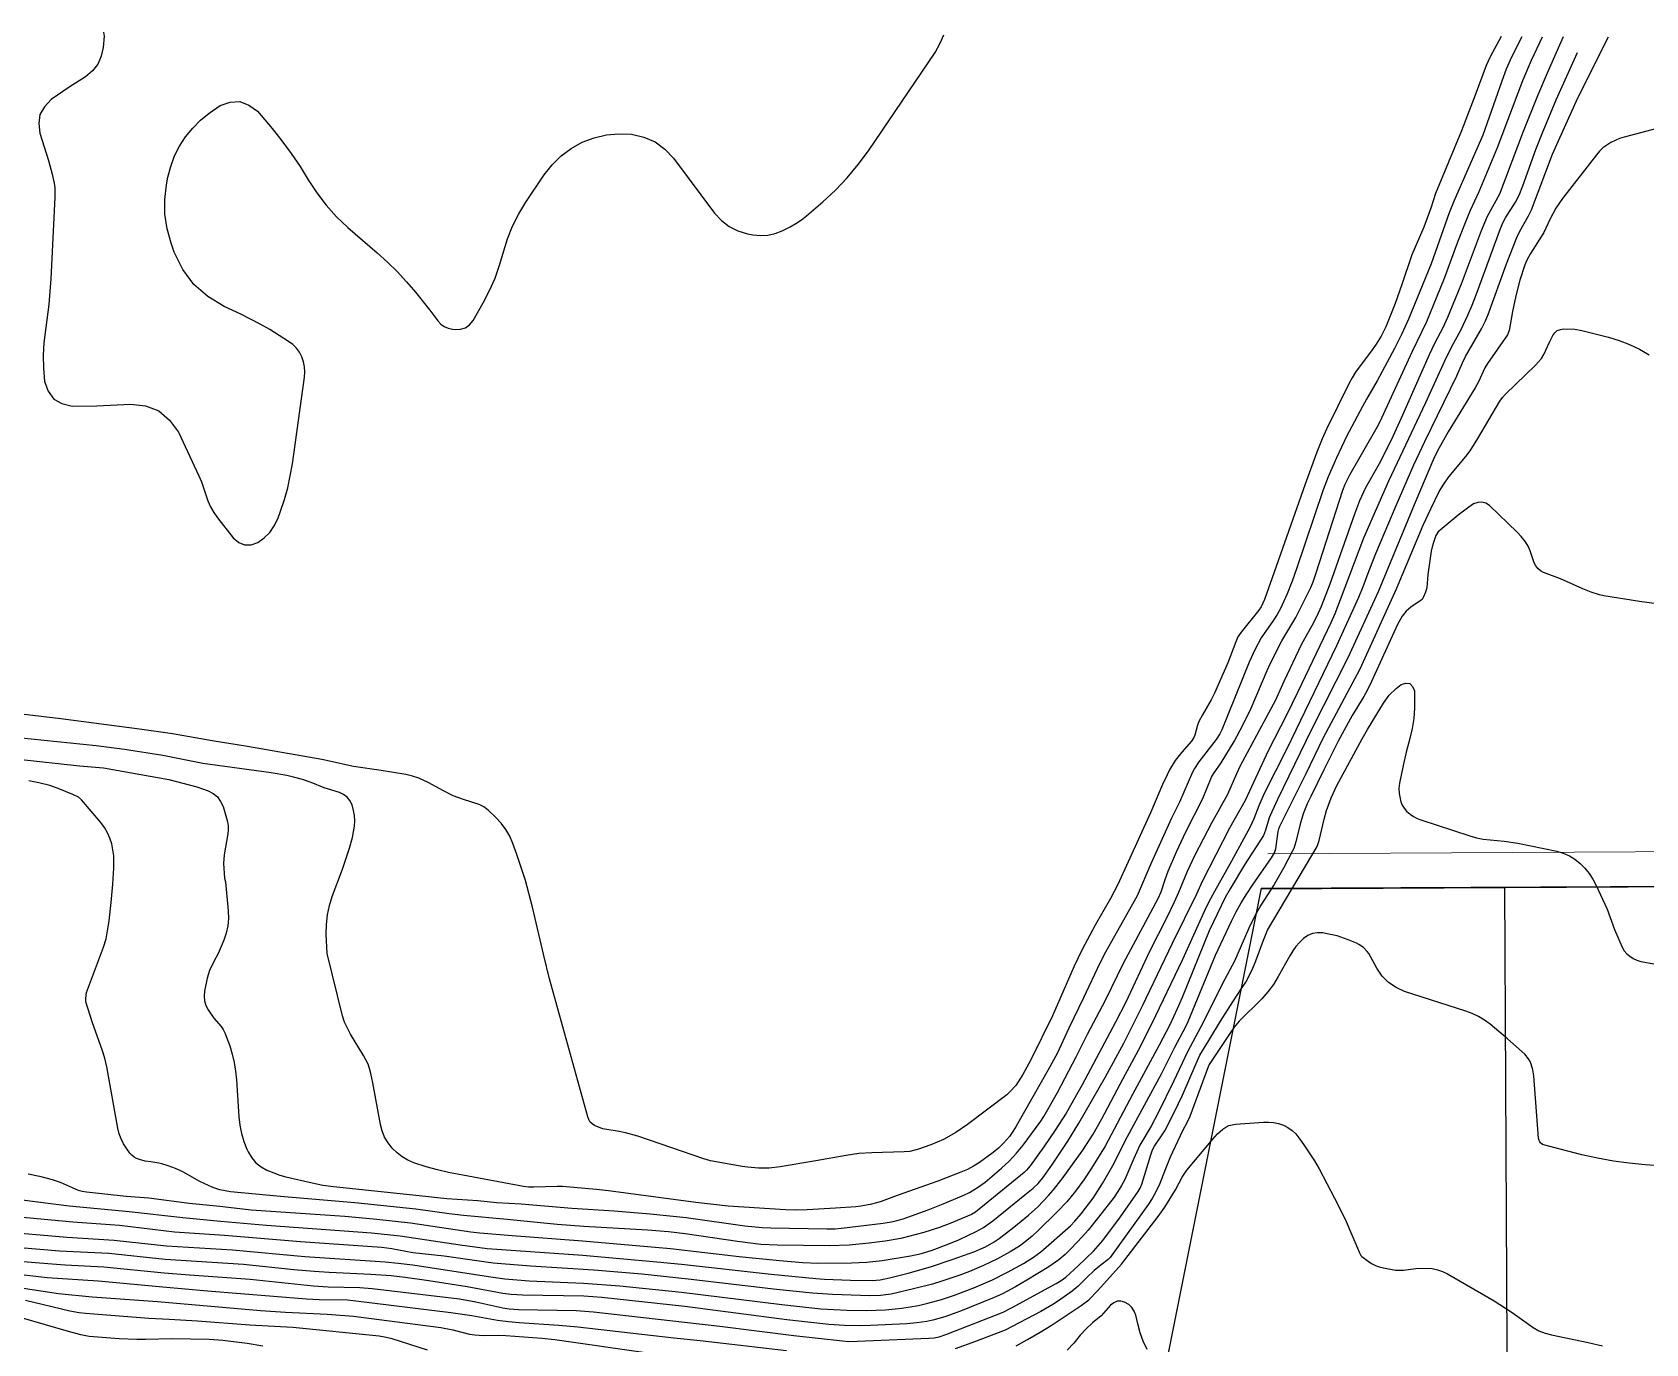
# Model space of a CAD drawing. Header units: centimetres. Extents: x 0 to 1311401, y -389375 to 85618.
# Drawn here: x 701828 to 711015, y -258861 to -251394 of the extents above; entities that cross this region are included whole.
import ezdxf

# ---------------------------------------------------------------- set-up
doc = ezdxf.new("R2010")
doc.units = ezdxf.units.CM
doc.header["$LTSCALE"] = 4
for name, color, linetype in [('04', 254, 'Continuous'), ('CURVAS-INTERMEDIARIAS', 39, 'Continuous'), ('CURVAS-MESTRA', 34, 'Continuous')]:
    doc.layers.add(name, color=color, linetype=linetype)
doc.layers.add('P-MEIOFIO', color=171, linetype='Continuous', lineweight=9)

msp = doc.modelspace()

# ---------------------------------------------------------------- linework, layer by layer
at = {"color": 1}
msp.add_lwpolyline([(708824.048, -256270.995), (714393.83, -256240.625), (714426.435, -262220.381), (707203.475, -262240.127)], dxfattribs=at)
at = {"layer": '04'}
for points in [[(708825.021, -256266.123), (714393.83, -256240.625), (714426.435, -262220.381), (707197.21, -262240.144), (708222.232, -259284.376)], [(708825.021, -256266.123), (708222.232, -259284.376), (710881.869, -259249.742), (711420.254, -259249.742)], [(710210.826, -256259.778), (710240.549, -262231.824)]]:
    msp.add_lwpolyline(points, dxfattribs=at)
at = {"layer": 'CURVAS-INTERMEDIARIAS'}
for points, elevation in [([(710191.366, -251418.549), (710129.321, -251533.7), (710106.419, -251581.918), (710043.976, -251751.761), (709966.338, -251955.364), (709817.627, -252311.111), (709790.499, -252395.876), (709751.839, -252503.95), (709683.739, -252659.917), (709626.989, -252830.102), (709587.603, -252937.717), (709534.816, -253070.151), (709509.005, -253123.032), (709479.658, -253169.877), (709448.249, -253215.369), (709382.484, -253300.255), (709362.202, -253329.569), (709343.938, -253360.189), (709327.015, -253391.674), (709197.397, -253653.763), (709172.212, -253708.797), (709142.629, -253783.916), (709075.788, -253966.375), (708899.205, -254468.147), (708843.446, -254622.431), (708825.957, -254664.169), (708812.799, -254684.705), (708711.087, -254808.376), (708693.248, -254834.889), (708680.095, -254864.07), (708635.536, -254983.45), (708560.222, -255155.76), (708540.965, -255194.668), (708490.378, -255279.408), (708470.4, -255318.437), (708462.894, -255338.993), (708447.304, -255396.569), (708442.46, -255408.525), (708428.436, -255430.3), (708374.372, -255491.999), (708336.235, -255540.718), (708303.947, -255593.497), (708289.733, -255621.124), (708263.376, -255677.35), (708194.619, -255838.628), (708008.964, -256245.858), (707968.224, -256325.413), (707880.505, -256476.702), (707806.882, -256616.152), (707761.311, -256710.829), (707636.513, -256993.024), (707512.874, -257243.589), (707468.198, -257328.488), (707455.801, -257348.962), (707427.435, -257389.563), (707394.959, -257426.618), (707376.744, -257443.149), (707152.9, -257612.948), (707086.56, -257657.866), (707017.149, -257697.191), (706943.658, -257728.211), (706873.725, -257753.078), (706854.11, -257759.246), (706823.95, -257765.655), (706793.267, -257768.369), (706608.128, -257772.83), (706534.846, -257778.075), (706462.082, -257788.037), (706290.404, -257819.814), (706086.439, -257854.324), (706024.683, -257861.313), (705962.534, -257861.54), (705900.446, -257856.224), (705869.615, -257851.837), (705688.974, -257819.436), (705651.218, -257808.257), (705276.44, -257679.616), (705205.636, -257659.484), (705169.634, -257651.923), (705077.477, -257636.503), (705061.22, -257632.061), (705030.188, -257618.718), (705016.856, -257609.253), (705005.521, -257598.19), (704997.184, -257584.721), (704990.847, -257569.646), (704773.511, -256782.384), (704740.642, -256650.093), (704676.59, -256374.895), (704636.542, -256223.359), (704587.563, -256074.47), (704565.218, -256012.776), (704546.932, -255971.636), (704525.164, -255932.772), (704498.172, -255897.341), (704467.708, -255864.187), (704423.567, -255822.498), (704399.639, -255804.224), (704372.437, -255791.325), (704283.763, -255762.096), (704225.152, -255740.255), (704168.885, -255712.916), (704081.802, -255665.688), (704028.895, -255641.119), (703992.34, -255628.215), (703954.578, -255619.427), (703815.268, -255596.078), (703657.237, -255574.492), (703477.464, -255533.88), (703054.694, -255459.302), (702853.284, -255428.346), (702626.449, -255388.254), (702439.013, -255361.257), (701991.263, -255301.92), (701540.344, -255248.768)], 75445.713), ([(710309.093, -251418.918), (710251.013, -251535.561), (710220.832, -251603.05), (710194.529, -251672.096), (710087.886, -251979.293), (709923.425, -252350.739), (709895.743, -252422.53), (709793.519, -252712.057), (709664.926, -253026.926), (709625.95, -253109.878), (709583.893, -253194.257), (709486.479, -253378.012), (709424.979, -253482), (709401.618, -253524.306), (709311.984, -253695.623), (709253.681, -253816.822), (709206.9, -253925.737), (709178.614, -253999.535), (709026.898, -254447.665), (709000.873, -254519.54), (708972.55, -254590.523), (708934.755, -254673.774), (708916.784, -254707.863), (708895.985, -254740.356), (708825.923, -254840.988), (708788.284, -254910.12), (708757.335, -254980.01), (708602.095, -255364.855), (708590.093, -255387.307), (708569.15, -255419.54), (708469.652, -255548.403), (708445.44, -255586.154), (708435.046, -255605.994), (708360.95, -255777.414), (708314.993, -255868.532), (708197.06, -256128.533), (708118.781, -256309.762), (707939.282, -256631.262), (707906.699, -256692.986), (707814.249, -256890.691), (707729.547, -257064.662), (707663.49, -257207.537), (707612.137, -257301.642), (707429.973, -257622.751), (707412.047, -257652.146), (707392.357, -257680.394), (707358.736, -257719.427), (707329.495, -257746.6), (707300.165, -257770.908), (707221.667, -257828.318), (707187.728, -257849.485), (707152.479, -257868.302), (707115.829, -257884.225), (706984.529, -257934.72), (706752.401, -258015.746), (706661.926, -258050.866), (706641.716, -258057.238), (706598.833, -258067.51), (706545.196, -258077.782), (706518.116, -258081.183), (706402.521, -258089.609), (706240.58, -258098.851), (706173.12, -258100.012), (706116.987, -258098.614), (705790.856, -258077.804), (705606.223, -258056.483), (705109.97, -257990.874), (705041.581, -257983.351), (704848.17, -257965.598), (704816.008, -257965.181), (704683.097, -257969.518), (704654.416, -257968.639), (704625.893, -257965.307), (704198.567, -257886.533), (704134.706, -257871.282), (704071.51, -257853.529), (704000.348, -257829.845), (703966.557, -257814.929), (703934.758, -257797.015), (703905.957, -257774.608), (703877.013, -257746.834), (703853.765, -257716.371), (703834.317, -257684.047), (703820.578, -257648.905), (703810.651, -257611.893), (703767.893, -257375.705), (703756.457, -257321.074), (703749.141, -257294.345), (703740.083, -257268.317), (703728.438, -257243.353), (703715.061, -257219.092), (703640.55, -257097.757), (703622.172, -257064.576), (703606.498, -257030.253), (703595.114, -256994.269), (703507.598, -256638.472), (703502.124, -256527.963), (703503.098, -256473.191), (703508.385, -256419.104), (703520.142, -256366.04), (703536.212, -256313.661), (703594.281, -256157.949), (703635.326, -256039.157), (703652.011, -255978.287), (703662.651, -255913.382), (703664.056, -255883.439), (703662.878, -255853.769), (703657.825, -255824.498), (703648.807, -255791.394), (703636.761, -255767.886), (703621.308, -255747.894), (703600.762, -255733.204), (703576.819, -255722.032), (703490.164, -255695.973), (703416.171, -255666.05), (703366.566, -255648.132), (703315.702, -255634.176), (703278.33, -255625.916), (703188.597, -255610.427), (702799.27, -255556.337), (702572.364, -255511.469), (702353.118, -255477.096), (702192.011, -255457.242), (701674.504, -255403.822)], 75545.377), ([(701749.673, -255531.856), (702098.092, -255570.161), (702233.966, -255581.604), (702606.665, -255647.37), (702765.612, -255690.277), (702830.012, -255712.763), (702858.331, -255728.067), (702882.526, -255747.312), (702900.513, -255772.455), (702914.36, -255801.526), (702934.875, -255867.361), (702940.136, -255889.637), (702943.303, -255912.052), (702943.319, -255934.687), (702941.239, -255957.471), (702920.864, -256076.838), (702917.883, -256126.232), (702922.434, -256209.308), (702927.997, -256231.649), (702944.558, -256396.432), (702945.608, -256439.203), (702942.475, -256481.353), (702933.09, -256522.562), (702919.524, -256563.14), (702888.992, -256635.276), (702860.645, -256688.499), (702838.284, -256735.652), (702823.596, -256779.185), (702808.394, -256853.039), (702806.36, -256881.061), (702808.459, -256908.276), (702816.76, -256934.285), (702829.194, -256959.477), (702862.629, -257007.276), (702903.864, -257055.26), (702915.826, -257072.256), (702925.505, -257090.635), (702952.482, -257163.907), (702966.853, -257211.317), (702978.57, -257259.271), (702986.298, -257308.029), (702991.384, -257357.312), (703004.437, -257569.567), (703010.03, -257616.988), (703019.044, -257663.551), (703033.195, -257708.813), (703050.757, -257753.214), (703057.865, -257768.615), (703077.754, -257801.295), (703101.481, -257829.991), (703130.993, -257852.711), (703164.355, -257871.441), (703204.062, -257888.129), (703238.012, -257900.764), (703272.886, -257910.53), (703422.831, -257945.278), (703482.974, -257956.954), (703543.708, -257965.323), (704068.126, -258019.624), (704136.429, -258028.824), (704187.988, -258033.807), (704365.158, -258044.283), (704472.249, -258056.603), (704611.073, -258064.973), (704899.548, -258089.045), (705141.231, -258103.065), (705346.6, -258120.168), (705551.48, -258142.655), (705885.534, -258189.161), (705984.555, -258198.257), (706034.226, -258200.398), (706352.549, -258206.144), (706399.73, -258205.524), (706434.979, -258202.67), (706672.674, -258175.018), (706730.368, -258165.273), (706786.603, -258149.217), (706930.045, -258097.407), (707014.334, -258063.405), (707131.699, -258013.955), (707164.002, -257998.85), (707210.051, -257971.599), (707253.235, -257939.998), (707347.224, -257861.927), (707390.896, -257820.443), (707431.821, -257776.323), (707469.414, -257729.338), (707570.236, -257593.422), (707587.46, -257567.658), (707664.786, -257430.604), (707772.174, -257227.367), (707837.094, -257098.056), (707938.362, -256904.077), (708040.658, -256693.84), (708239.301, -256325.21), (708255.055, -256288.421), (708278.112, -256217.418), (708295.426, -256170.812), (708342.699, -256060.164), (708395.766, -255945.862), (708493.177, -255755.651), (708542.763, -255634.95), (708554.172, -255615.652), (708597.803, -255553.809), (708671.085, -255431.242), (708723.409, -255335.178), (708768.275, -255241.952), (708858.605, -255028.349), (708878.202, -254986.392), (708942.914, -254858.755), (709022.752, -254725.55), (709108.356, -254554.32), (709121.276, -254523.494), (709138.947, -254472.211), (709290.311, -254001.132), (709302.786, -253967.112), (709329.391, -253912.898), (709485.505, -253642.943), (709500.911, -253613.965), (709687.119, -253209.34), (709768.649, -253040.854), (709868.975, -252794.415), (709945.563, -252587.172), (709999.383, -252447.389), (710016.776, -252406.777), (710066.94, -252299.298), (710171.036, -252050.393), (710314.974, -251669.126), (710364.863, -251553.316), (710426.584, -251419.286)], 75645.041), ([(701755.298, -258038.919), (702037.619, -258076.063), (702380.813, -258107.271), (702685.507, -258141.037), (702900.828, -258162.31), (703162.376, -258184.945), (703759.053, -258228.35), (703922.255, -258246.685), (704265.225, -258296.825), (704418.899, -258317.637), (704963.452, -258356.756), (705384.421, -258394.332), (705524.346, -258408.48), (706035.801, -258464.978), (706289.925, -258490.002), (706339.283, -258493.18), (706487.512, -258498.534), (706610.324, -258500.146), (706655.033, -258496.941), (706709.839, -258485.496), (706816.115, -258457.997), (706941.677, -258422.496), (707065.528, -258381.389), (707194.725, -258335.259), (707229.906, -258321.031), (707255.488, -258308.516), (707305.176, -258280.711), (707333.598, -258261.819), (707417.064, -258197.645), (707500.531, -258128.971), (707553.441, -258080.214), (707614.174, -258016.868), (707641.29, -257985.836), (707691.991, -257920.83), (707809.693, -257758.275), (707868.539, -257667.774), (707917.86, -257579.952), (708039.191, -257349.839), (708126.396, -257188.654), (708202.777, -257039.102), (708378.742, -256670.895), (708504.354, -256394.718), (708527.711, -256346.341), (708561.543, -256283.175), (708658.488, -256110.3), (708761.857, -255919.658), (708784.392, -255869.365), (708813.39, -255795.334), (708844.732, -255725.07), (708972.407, -255470.811), (709256.37, -254884.318), (709380.432, -254610.389), (709405.085, -254549.673), (709443.008, -254448.385), (709478.578, -254361.105), (709593.019, -254088.125), (709694.429, -253855.954), (709756.343, -253724.374), (709940.028, -253349.425), (709971.848, -253275.864), (709988.772, -253240.588), (710079.689, -253081.64), (710102.571, -253035.941), (710116.927, -253000.414), (710221.778, -252712.082), (710280.575, -252561.927), (710297.697, -252525.411), (710347.702, -252439.429), (710364.534, -252403.995), (710483.19, -252086.794), (710627.291, -251767.745), (710801.928, -251420.463)], 75944.034), ([(702234.02, -251393.604), (702237.782, -251415.953), (702232.75, -251480.13), (702221.276, -251530.399), (702201.832, -251575.81), (702170.406, -251613.931), (702131.009, -251647.195), (702038.735, -251706.326), (701935.754, -251777.051), (701897.776, -251817.509), (701872.286, -251862.179), (701865.514, -251913.164), (701871.212, -251968.357), (701920.002, -252123.261), (701941.771, -252200.75), (701952.893, -252253.135), (701956.277, -252279.533), (701957.465, -252306.134), (701957.193, -252332.85), (701933.146, -252797.172), (701928.211, -252870.316), (701921.764, -252943.304), (701894.305, -253162.103), (701890.102, -253233.752), (701891.89, -253305.503), (701898.25, -253382.133), (701919.037, -253437.883), (701950.366, -253481.828), (701997.533, -253508.063), (702055.252, -253522.493), (702195.138, -253521.158), (702386.821, -253510.68), (702472.591, -253521.17), (702548.478, -253548.575), (702609.505, -253601.339), (702660.642, -253670.995), (702777.045, -253918.9), (702791.303, -253954.026), (702827.705, -254061.542), (702842.773, -254095.743), (702861.7, -254127.982), (702883.201, -254158.902), (702972.851, -254273.009), (703004.229, -254297.919), (703037.586, -254312.39), (703073.928, -254311.197), (703112.249, -254299.556), (703148.961, -254272.546), (703180.931, -254241.57), (703205.812, -254204.642), (703225.941, -254163.756), (703241.729, -254120.751), (703263.668, -254054.537), (703282.74, -253987.601), (703297.511, -253919.587), (703309.414, -253850.861), (703378.781, -253357.309), (703380.441, -253327.687), (703378.918, -253298.511), (703372.603, -253269.98), (703363.097, -253241.884), (703348.939, -253215.928), (703332.147, -253192.212), (703311.424, -253171.834), (703288.08, -253153.688), (703180.77, -253086.366), (703126.766, -253055.331), (703015.406, -252999.402), (702920.574, -252955.881), (702827.727, -252898.486), (702747.428, -252829.616), (702685.95, -252743.516), (702637.032, -252645.931), (702618.503, -252593.76), (702596.613, -252511.88), (702583.554, -252429.321), (702583.718, -252345.738), (702592.706, -252261.463), (702600.805, -252218.548), (702616.848, -252156.981), (702638.117, -252097.688), (702667.222, -252041.838), (702701.553, -251988.261), (702742.486, -251939.217), (702786.67, -251893.693), (702835.722, -251853.476), (702898.634, -251810.215), (702955.902, -251791.036), (703010.7, -251787.586), (703061.783, -251807.713), (703110.388, -251843.558), (703193.876, -251941.913), (703249.857, -252011.572), (703303.248, -252083.074), (703352.726, -252157.32), (703399.605, -252233.406), (703448.021, -252307.973), (703500.995, -252378.769), (703560.795, -252443.884), (703625.152, -252505.229), (703792.407, -252649.288), (703850.236, -252701.917), (703906.017, -252756.53), (703958.725, -252814.112), (704009.396, -252873.67), (704091.331, -252975.771), (704138.332, -253037.255), (704155.383, -253055.07), (704174.399, -253069.487), (704196.363, -253078.804), (704220.293, -253084.724), (704236.593, -253086.629), (704267.283, -253084.484), (704294.884, -253076.234), (704317.838, -253058.845), (704337.714, -253035.354), (704395.234, -252933.926), (704431.164, -252864.175), (704463.208, -252792.854), (704489.429, -252719.202), (704534.919, -252569.265), (704562.951, -252496.728), (704598.321, -252427.481), (704638.581, -252360.405), (704743.234, -252204.956), (704788.535, -252148.338), (704838.887, -252097.628), (704896.797, -252055.764), (704959.75, -252019.797), (705027.739, -251994.754), (705096.997, -251977.495), (705168.152, -251971.908), (705240.567, -251974.104), (705311.256, -251991.234), (705374.873, -252018.014), (705430.021, -252059.537), (705479.523, -252110.882), (705712.706, -252423.348), (705752.042, -252465.092), (705795.791, -252499.737), (705846.19, -252523.731), (705900.999, -252540.634), (705930.608, -252546.153), (705973.797, -252550.026), (706016.317, -252548.636), (706057.832, -252539.348), (706098.668, -252524.796), (706144.157, -252501.84), (706176.504, -252482.821), (706207.204, -252461.249), (706236.812, -252437.964), (706328.997, -252359.235), (706400.889, -252292.65), (706468.887, -252222.558), (706531.031, -252147.24), (706589.278, -252068.435), (706968.515, -251509.563), (706998.414, -251456.222), (707018.551, -251408.603)], 75346.049), ([(701804.29, -257892.467), (701869.731, -257906.023), (701940.672, -257924.811), (701986.632, -257941.286), (702088.977, -257985.993), (702112.563, -257992.406), (702136.731, -257996.211), (702363.814, -258019.596), (702491.485, -258028.977), (702721.943, -258060.039), (702896.573, -258077.85), (703074.53, -258098.059), (703607.521, -258134.809), (703789.777, -258151.607), (703982.03, -258172.886), (704325.357, -258223.01), (704376.257, -258229.259), (704560.724, -258245.005), (704961.402, -258275.226), (705461.509, -258317.609), (705852.627, -258363.486), (706083.335, -258386.506), (706216.103, -258397.426), (706301.713, -258400.995), (706492.084, -258399.478), (706579.444, -258395.819), (706666.468, -258387.122), (706828.783, -258360.984), (706890.609, -258347.086), (706951.181, -258328.568), (707037.409, -258295.866), (707107.058, -258266.609), (707202.931, -258222.29), (707244.87, -258198.527), (707297.102, -258161.016), (707479.738, -258013.605), (707526.599, -257974.88), (707555.131, -257947.434), (707582.097, -257916.334), (707634.089, -257844.563), (707723.502, -257706.711), (707787.085, -257604.72), (707938.841, -257341.845), (708042.898, -257148.574), (708149.044, -256936.473), (708320.661, -256580.061), (708458.068, -256299.343), (708490.584, -256226.57), (708647.294, -255923.593), (708735.241, -255765.637), (708866.479, -255483.475), (708971.703, -255279.383), (709036.436, -255147.848), (709222.806, -254754.908), (709245.7, -254703.334), (709277.811, -254623.472), (709410.461, -254273.029), (709483.103, -254103.114), (709553.022, -253946.956), (709763.359, -253502.396), (709870.335, -253263.632), (709911.27, -253182.967), (709961.286, -253089.791), (710002.379, -253004.818), (710027.079, -252946.918), (710049.79, -252888.215), (710187.821, -252510.996), (710202.661, -252475.153), (710216.324, -252449.522), (710273.747, -252360.085), (710293.726, -252320.833), (710314.2, -252268.315), (710389.366, -252061.357), (710431.191, -251955.844), (710505.355, -251777.524), (710626.733, -251507.923)], 75844.37), ([(711178.195, -251915.042), (710891.218, -251990.083), (710865.473, -251999.041), (710815.86, -252021.823), (710792.817, -252036.124), (710771.274, -252052.182), (710751.989, -252070.887), (710734.211, -252091.36), (710540.357, -252340.277), (710502.058, -252395.807), (710470.752, -252455.558), (710434.443, -252533.398), (710357.828, -252652.502), (710337.499, -252690.737), (710326.279, -252717.356), (710298.495, -252805.01), (710274.366, -252893.674), (710255.68, -252983.647), (710236.658, -253090.919), (710227.829, -253116.663), (710113.392, -253278.666), (710099.324, -253304.243), (710061.976, -253383.867), (710043.692, -253418.385), (709890.197, -253667.682), (709828.485, -253777.428), (709806.431, -253825.114), (709705.324, -254062.115), (709490.845, -254579.316), (709318.841, -254954.396), (709112.522, -255363.1), (708917.974, -255761.796), (708885.318, -255832.811), (708871.444, -255866.663), (708850.133, -255936.723), (708838.334, -255967.35), (708731.037, -256134.432), (708648.611, -256270.179), (708620.644, -256320.138), (708528.712, -256509.547), (708375.811, -256889.3), (708347.687, -256953.996), (708305.117, -257044.058), (708245.042, -257161.352), (708093.062, -257441.568), (707936.817, -257736.593), (707859.411, -257861.733), (707815.634, -257927.714), (707768.67, -257991.465), (707718.133, -258052.346), (707663.651, -258109.721), (707553.829, -258217.929), (707520.514, -258248.778), (707481.574, -258280.393), (707448.638, -258304.249), (707396.943, -258336.66), (707323.146, -258376.958), (707244.562, -258415.409), (707164.055, -258449.623), (707109.337, -258469.811), (707006.907, -258504.415), (706953.898, -258520.62), (706846.569, -258548.492), (706719.189, -258577.485), (706658.24, -258585.596), (706596.698, -258587.526), (706383.774, -258580.166), (706270.802, -258572.415), (706065.403, -258550.978), (705563.328, -258492.037), (705299.761, -258464.306), (705025.557, -258441.107), (704664.81, -258418.241), (704453.014, -258401.369), (704172.766, -258362.551), (703996.016, -258342.118), (703955.481, -258335.888), (703874.932, -258320.393), (703818.934, -258312.888), (703356.029, -258280.022), (702922.84, -258244.678), (702638.698, -258224.478), (702325.339, -258188.179), (702059.646, -258167.738), (701469.634, -258113.605)], 76043.698), ([(701628.171, -258218.929), (702027.411, -258254.033), (702294.057, -258270.576), (702591.956, -258303.877), (702968.966, -258326.322), (703379.925, -258363.438), (703836.98, -258393.794), (703911.82, -258401.293), (703994.67, -258412.014), (704425.579, -258478.081), (704519.131, -258490.394), (704656.675, -258501.74), (704967.482, -258515.089), (705174.616, -258530.532), (705524.332, -258567.14), (706095.32, -258637.959), (706317.551, -258661.055), (706466.063, -258669.866), (706579.485, -258671.396), (706685.579, -258667.164), (706780.148, -258658.057), (706873.835, -258642.26), (706928.162, -258630.331), (707004.254, -258609.541), (707079.087, -258584.262), (707189.605, -258541.483), (707295.953, -258496.423), (707381.4, -258453.848), (707471.131, -258403.986), (707529.068, -258368.015), (707569.92, -258337.301), (707738.864, -258188.953), (707764.729, -258162.94), (707800.883, -258121.497), (707867.868, -258031.049), (707921.818, -257947.579), (707979.861, -257845.619), (708063.397, -257680.595), (708257.675, -257324.74), (708334.089, -257172.812), (708396.911, -257054.586), (708410.203, -257025.582), (708565.62, -256649), (708656.802, -256454.05), (708683.469, -256401.307), (708711.821, -256349.535), (708742.691, -256299.22), (708775.253, -256249.898), (708883.913, -256093.821), (708900.465, -256065.774), (708908.534, -256043.214), (708921.906, -255944.638), (708925.62, -255928.865), (708931.39, -255913.704), (709080.654, -255614.166), (709180.787, -255408.394), (709388.154, -255017.174), (709596.476, -254562.887), (709747.452, -254200.14), (709790.527, -254107.506), (709839.353, -254008.536), (709865.091, -253965.818), (709894.324, -253925.245), (709989.706, -253808.847), (710014.271, -253776.158), (710058.524, -253707.326), (710183.692, -253494.684), (710198.619, -253472.965), (710216.346, -253453.476), (710387.736, -253289.09), (710421.853, -253250.392), (710435.26, -253228.615), (710466.216, -253158.848), (710485.22, -253120.156), (710497.187, -253104.478), (710511.304, -253092.41), (710528.634, -253085.719), (710548.105, -253082.636), (710611.448, -253084.342), (710651.542, -253091.089), (710802.045, -253129.842), (710862.93, -253148.475), (710922.271, -253170.695), (710979.318, -253198.309), (711034.823, -253229.5)], 76143.362), ([(701776.258, -258392.467), (701916.826, -258404.727), (702014.771, -258411.253), (702235.547, -258422.142), (702578.379, -258457.063), (702723.233, -258468.615), (703068.53, -258492.712), (703428.625, -258531.511), (703512.469, -258535.858), (703692.918, -258540.657), (703763.616, -258545.779), (704260.063, -258605.89), (704353.855, -258621.845), (704506.809, -258655.771), (704544.388, -258662.144), (704596.894, -258665.071), (704925.26, -258672.024), (705023.85, -258678.294), (705743.069, -258761.369), (706163.967, -258814.033), (706441.768, -258844.647), (706478.001, -258846.95), (706526.397, -258846.778), (706933.904, -258829.602), (706962.958, -258826.982), (706991.633, -258821.697), (707036.202, -258806.578), (707356.492, -258681.662), (707404.56, -258657.146), (707657.974, -258516.727), (707685.757, -258499.977), (707712.165, -258481.118), (707784.069, -258417.981), (707869.982, -258332.986), (707923.013, -258272.545), (708024.475, -258138.429), (708124.874, -257994.377), (708137.099, -257974.226), (708145.846, -257952.38), (708196.563, -257784.567), (708207.396, -257756.153), (708218.174, -257736.1), (708276.137, -257647.858), (708332.259, -257539.563), (708377.577, -257445.377), (708454.193, -257264.754), (708476.732, -257218.506), (708526.441, -257133.249), (708593.319, -257023.242), (708663.173, -256913.419), (708713.221, -256838.948), (708737.09, -256801.185), (708758.972, -256762.386), (708777.866, -256722.042), (708794.769, -256680.681), (708838.201, -256562.299), (708861.577, -256506.192), (709143.98, -256029.052), (709156.099, -255995.98), (709184.025, -255873.093), (709197.139, -255823.654), (709223.557, -255751.629), (709256.737, -255682.444), (709400.346, -255416.159), (709430.403, -255362.897), (709521.071, -255212.649), (709553.769, -255168.186), (709593.841, -255130.223), (709622.347, -255107.688), (709648.703, -255100.201), (709670.752, -255101.983), (709686.348, -255117.684), (709697.64, -255142.644), (709698.927, -255182.206), (709698.159, -255241.242), (709693.879, -255299.863), (709684.322, -255357.863), (709671.253, -255415.449), (709650.613, -255492.19), (709632.751, -255568.653), (709612.803, -255669.744), (709609.679, -255699.116), (709611.646, -255728.576), (709615.898, -255755.875), (709621.064, -255775.862), (709628.549, -255794.657), (709639.518, -255811.652), (709652.817, -255827.446), (709673.872, -255845.747), (709692.681, -255858.981), (709713.133, -255869.518), (709734.669, -255878.249), (710012.859, -255969.146), (710050.798, -255979.66), (710089.516, -255986.892), (710208.382, -255998.559), (710287.043, -256010.23), (710509.098, -256056.614), (710545.504, -256067.524), (710580.041, -256082.031), (710611.773, -256101.949), (710641.637, -256125.454), (710668.157, -256153.186), (710692.268, -256182.653), (710712.774, -256214.737), (710730.882, -256248.557), (710794.483, -256387.204), (710837.63, -256501.712), (710881.278, -256602.914), (710892.774, -256622.764), (710906.554, -256640.4), (710923.74, -256654.733), (710943.209, -256666.862), (710964.894, -256675.995), (710987.027, -256683.63), (711009.813, -256688.994), (711081.964, -256702.108)], 76342.69), ([(711120.066, -257849.877), (711011.621, -257842.09), (710920.728, -257833.157), (710830.346, -257821.076), (710740.725, -257804.27), (710651.607, -257784.303), (710439.814, -257730.976), (710426.631, -257725.42), (710415.714, -257716.157), (710411.542, -257710.268), (710408.193, -257704.035), (710404.845, -257690.17), (710377.4, -257336.012), (710372.489, -257301.913), (710363.146, -257268.759), (710356.273, -257253.128), (710348.024, -257238.419), (710326.008, -257212.644), (710227.705, -257123.989), (710129.036, -257040.881), (710097.351, -257017.414), (710063.3, -256997.534), (710027.445, -256980.949), (709990.358, -256967.359), (709641.664, -256855.474), (709593.142, -256833.226), (709549.809, -256804.78), (709514.273, -256767.041), (709483.945, -256723.109), (709438.662, -256639.261), (709429.592, -256626.802), (709407.523, -256605.152), (709381.8, -256587.539), (709368.029, -256580.283), (709320.567, -256560.369), (709257.186, -256538.73), (709191.812, -256524.203), (709176.853, -256521.734), (709146.783, -256520.964), (709118.147, -256525.161), (709091.65, -256536.818), (709066.577, -256553.44), (709044.094, -256575.517), (709023.318, -256598.943), (709005.102, -256624.422), (708988.591, -256651.261), (708922.811, -256769.701), (708894.635, -256814.482), (708863.443, -256856.994), (708828.109, -256896.136), (708700.78, -257024.613), (708672.187, -257058.757), (708646.192, -257094.912), (708529.445, -257271.285), (708523.224, -257283.129), (708418.549, -257567.054), (708401.474, -257603.366), (708377.527, -257648.463), (708307.862, -257798.962), (708279.942, -257865.459), (708247.898, -257948.577), (708223.434, -258000.368), (708204.241, -258033.39), (708182.856, -258065.055), (707966.287, -258369.462), (707953.916, -258381.406), (707914.587, -258411.287), (707875.143, -258444.42), (707831.482, -258484.477), (707783.688, -258532.091), (707749.65, -258561.257), (707671.788, -258616.159), (707638.777, -258637.345), (707570.643, -258676.287), (707368.293, -258783.54), (707198.455, -258848.656), (707082.957, -258889.259)], 76442.354), ([(707430.368, -258872.994), (707494.664, -258837.275), (707567.463, -258794.694), (707636.042, -258752.135), (707799.819, -258643.839), (707843.563, -258610.193), (707895.782, -258558.095), (708029.97, -258406.916), (708239.203, -258136.079), (708277.625, -258082.518), (708337.582, -257984.195), (708375.587, -257911.492), (708401.993, -257871.796), (708549.09, -257696.153), (708576.764, -257666.218), (708591.672, -257652.34), (708607.108, -257639.005), (708623.675, -257627.886), (708641.136, -257619), (708659.916, -257613.458), (708679.593, -257610.14), (708837.977, -257598.427), (708867.169, -257598.356), (708895.917, -257600.96), (708924.012, -257607.598), (708951.672, -257616.913), (708977.388, -257630.338), (709001.104, -257646.252), (709021.828, -257665.911), (709040.559, -257688.069), (709068.945, -257728.085), (709128.385, -257818.359), (709155.546, -257865.061), (709243.426, -258032.537), (709302.526, -258151.43), (709384.752, -258343.705), (709392.356, -258358.285), (709397.691, -258364.298), (709433.785, -258390.454), (709454.14, -258403.274), (709475.314, -258414.238), (709497.715, -258422.399), (709520.939, -258428.685), (709589.521, -258441.149), (709612.63, -258442.57), (709635.733, -258441.222), (709705.295, -258431.368), (709752.202, -258429.764), (709798.732, -258433.058), (709828.702, -258438.978), (709857.447, -258449.335), (709885.374, -258462.641), (710151.983, -258616.628), (710255.143, -258683.265), (710374.718, -258768.582), (710406.592, -258787.513), (710441.36, -258800.38), (710477.749, -258809.523), (710686.11, -258853.166), (710768.908, -258872.289)], 76542.018), ([(706122.957, -258901.799), (705630.94, -258844.482), (705481.995, -258829.013), (704935.227, -258766.164), (704826.261, -258756.64), (704601.314, -258742.163), (704540.296, -258736.812), (704476.566, -258728.204), (704330.141, -258702.609), (704211.934, -258684.952), (703656.265, -258615.474), (703623.121, -258613.294), (703461, -258610.29), (703389.636, -258606.575), (702825.14, -258560.692), (702571.122, -258538.992), (702203.821, -258504.304), (701912.886, -258484.501), (701669.205, -258456.764)], 76442.354), ([(701740.525, -258538.693), (701978.084, -258574.441), (702168.44, -258594.244), (702540.539, -258620.839), (703128.637, -258672.003), (703269.371, -258680.949), (703508.134, -258692.454), (703657.8, -258702.918), (704154.15, -258768.109), (704223.782, -258781.254), (704317.395, -258805.202), (704348.991, -258810.825), (704397.122, -258814.333), (704482.104, -258812.688), (704525.398, -258814.127), (704728.914, -258829.024), (704804.462, -258835.984), (705333.52, -258912.517)], 76542.018), ([(704079.156, -258896.543), (703877.834, -258833.444), (703832.997, -258822.852), (703803.221, -258818.133), (703312.463, -258768.316), (703066.532, -258755.345), (702768.545, -258731.301), (702607.432, -258721.682), (702492.601, -258716.588), (702131.675, -258689.26), (702095.384, -258684.584), (702041.408, -258674.746), (701788.87, -258615.121)], 76641.682), ([(708176.975, -258892.563), (708153.92, -258846.458), (708136.246, -258798.052), (708122.143, -258748.087), (708111.067, -258698.093), (708102.083, -258674.572), (708089.552, -258653.964), (708071.725, -258637.719), (708047.714, -258623.241), (708025.641, -258618.515), (708004.697, -258618.985), (707985.438, -258627.225), (707967.301, -258640.648), (707913.675, -258702.499), (707865.069, -258742.22), (707828.226, -258774.993), (707795.137, -258811.529), (707757.653, -258857.703), (707721.058, -258897.2)], 76641.682)]:
    msp.add_lwpolyline(points, dxfattribs=dict(at, elevation=elevation))
at = {"layer": 'CURVAS-MESTRA'}
for points, elevation in [([(710545.228, -251419.658), (710453.344, -251625.735), (710398.603, -251754.757), (710317.673, -251959.394), (710181.599, -252315.863), (710112.763, -252443.164), (710076.998, -252523.983), (709963.865, -252828.187), (709930.369, -252912.03), (709885.765, -253017.496), (709860.819, -253071.843), (709811.993, -253166.476), (709782.276, -253229.591), (709623.073, -253590.89), (709565.629, -253715.612), (709496.285, -253850.715), (709420.16, -253987.686), (709385.625, -254061.08), (709356.144, -254136.634), (709215.529, -254536.838), (709166.071, -254663.978), (709141.628, -254718.946), (709114.26, -254772.522), (709055.596, -254878.28), (708953.833, -255089.366), (708905.878, -255196.737), (708706.166, -255570.986), (708684.16, -255616.714), (708632.769, -255733.353), (708542.503, -255896.516), (708446.942, -256079.731), (708403.629, -256172.443), (708354.707, -256291.412), (708329.495, -256347.2), (708289.583, -256429.898), (708189.088, -256627.86), (708054.825, -256915.868), (707995.932, -257030.543), (707805.875, -257387.258), (707715.057, -257548.688), (707652.923, -257644.916), (707587.932, -257739.218), (707509.326, -257848.631), (707489.714, -257871.572), (707475.385, -257885.719), (707199.067, -258112.23), (707176.692, -258124.668), (707058.159, -258174.846), (706992.827, -258198.454), (706905.062, -258227.132), (706817.551, -258250.759), (706773.3, -258260.697), (706684.004, -258276.758), (706594.039, -258288.429), (706479.675, -258299.028), (706367.165, -258302.765), (706068.932, -258300.141), (705977.285, -258295.457), (705843.22, -258279.158), (705545.598, -258234.536), (705450.271, -258224.095), (705331.219, -258214.309), (704968.136, -258193.829), (704817.414, -258181.234), (704532.93, -258152.671), (704283.333, -258130.956), (704202.823, -258121.397), (704012.522, -258094.874), (703665.056, -258058.488), (703241.802, -258022.749), (702956.627, -257995.568), (702895.781, -257984.35), (702856.73, -257971.847), (702783.163, -257937.807), (702684.638, -257881.523), (702643.228, -257863.081), (702602.086, -257847.191), (702566.566, -257835.705), (702548.382, -257831.597), (702503.775, -257824.483), (702470.976, -257821.253), (702437.974, -257812.158), (702422.505, -257805.865), (702408.224, -257797.856), (702395.747, -257787.271), (702384.46, -257774.96), (702365.819, -257750.173), (702348.324, -257723.135), (702333.551, -257694.907), (702322.859, -257664.888), (702314.888, -257633.69), (702252.61, -257284.632), (702242.174, -257235.01), (702226.878, -257186.678), (702171.221, -257034.327), (702134.121, -256914.844), (702132.719, -256894.397), (702137.946, -256860.994), (702234.028, -256602.197), (702248.542, -256555.44), (702253.688, -256531.529), (702265.239, -256452.086), (702277.592, -256347.89), (702286.564, -256243.342), (702292.844, -256152.983), (702293.627, -256118.183), (702292.236, -256083.568), (702287.601, -256049.236), (702280.803, -256015.093), (702270.141, -255982.222), (702256.68, -255950.79), (702239.008, -255921.52), (702218.528, -255893.687), (702108.07, -255763.676), (702091.827, -255749.112), (702059.049, -255732.548), (701976.472, -255699.996), (701927.793, -255682.826), (701866.251, -255666.483), (701807.852, -255655.738)], 75744.706), ([(711132.194, -254655.151), (710979.358, -254634.138), (710775.89, -254601.971), (710751.314, -254596.256), (710703.247, -254580.709), (710656.23, -254561.728), (710530.201, -254505.431), (710432.783, -254468.892), (710414.986, -254459.453), (710399.799, -254447.516), (710388.538, -254431.825), (710379.89, -254413.627), (710356.946, -254345.681), (710344.912, -254319.529), (710329.507, -254295.218), (710305.446, -254264.768), (710282.15, -254240.215), (710125.272, -254088.374), (710103.789, -254075.133), (710081.681, -254068.181), (710058.641, -254070.666), (710034.985, -254079.452), (710007.76, -254097.521), (709947.407, -254142.897), (709833.515, -254237.035), (709819.923, -254258.991), (709805.715, -254297.889), (709798.328, -254322.846), (709793.286, -254348.387), (709773.451, -254480.806), (709767.591, -254556.486), (709760.619, -254580.627), (709748.093, -254612.286), (709741.455, -254623.364), (709736.863, -254627.816), (709677.94, -254667.203), (709650.182, -254690.352), (709627.616, -254718.586), (709600.563, -254766.342), (709454.043, -255090.751), (709432.96, -255133.944), (709409.234, -255175.757), (709343.949, -255283.18), (709264.03, -255430.103), (709181.832, -255592.162), (709107.3, -255744.103), (709087.825, -255786.772), (709065.223, -255843.407), (709047.993, -255901.906), (709022.627, -256003.193), (709010.423, -256040.566), (709002.531, -256058.548), (708952.095, -256152.68), (708899.05, -256245.682), (708824.209, -256364.455), (708786.644, -256427.752), (708754.509, -256493.968), (708674.012, -256682.651), (708605.832, -256809.911), (708496.348, -257026.97), (708405.516, -257198.846), (708328.729, -257363.546), (708238.45, -257545.872), (708197.996, -257621.132), (708133.659, -257730.554), (708099.498, -257805.872), (708048.302, -257926.124), (708030.216, -257960.556), (708009.867, -257993.689), (707987.329, -258025.394), (707899.646, -258140.387), (707839.706, -258214.531), (707808.095, -258250.195), (707741.936, -258320.262), (707708.425, -258352.768), (707672.686, -258382.805), (707615.633, -258423.428), (707491.425, -258499.395), (707426.998, -258536.701), (707352.601, -258576.3), (707305.324, -258597.852), (707112.973, -258674.671), (707024.223, -258707.475), (706956.04, -258726.543), (706922.503, -258733.241), (706865.343, -258741.849), (706807.754, -258746.688), (706600.211, -258757.328), (706540.995, -258759.07), (706452.149, -258756.89), (706363.504, -258750.328), (706125.299, -258725.102), (705543.205, -258649.111), (705070.589, -258597.648), (704969.468, -258590.708), (704619.676, -258583.973), (704555.685, -258580.181), (704508.033, -258573.802), (704305.046, -258537.385), (704086.14, -258502.326), (703952.307, -258483.891), (703872.15, -258474.944), (703756.36, -258467.139), (703518.967, -258455.3), (703432.766, -258449.605), (703318.058, -258439.071), (703030.681, -258408.726), (702585.199, -258380.081), (702264.359, -258347.63), (701983.369, -258333.627), (701646.495, -258304.204)], 76243.026), ([(703140.263, -258873.931), (703051.947, -258859.991), (702912.527, -258842.45), (702834.875, -258837.169), (702623.037, -258832.269), (702473.234, -258837.144), (702423.322, -258837.29), (702323.578, -258832.986), (702201.329, -258824.16), (702153.051, -258818.699), (702105.392, -258809.339), (702034.674, -258791.099), (701772.61, -258715.727)], 76741.346)]:
    msp.add_lwpolyline(points, dxfattribs=dict(at, elevation=elevation))
at = {"layer": 'P-MEIOFIO'}
msp.add_lwpolyline([(695688.228, -256090.035), (693794.639, -256100.36), (692598.687, -256106.881), (690156.953, -256120.195, 0.41421356), (690008.275, -256270.504), (690015.068, -257516.287), (690021.589, -258712.238), (690028.11, -259908.189), (690034.631, -261104.14), (690041.424, -262349.923, 0.41421356), (690191.733, -262498.602), (692633.467, -262485.288), (693829.418, -262478.767), (694840.993, -262473.251), (707204.02, -262439.454), (714476.948, -262419.572, 0.41501014), (714626.033, -262269.262), (714592.883, -256189.707, 0.41421356), (714442.574, -256041.028), (708863.9, -256071.447)], format="xyb", dxfattribs=at)

doc.saveas('drawing.dxf')
